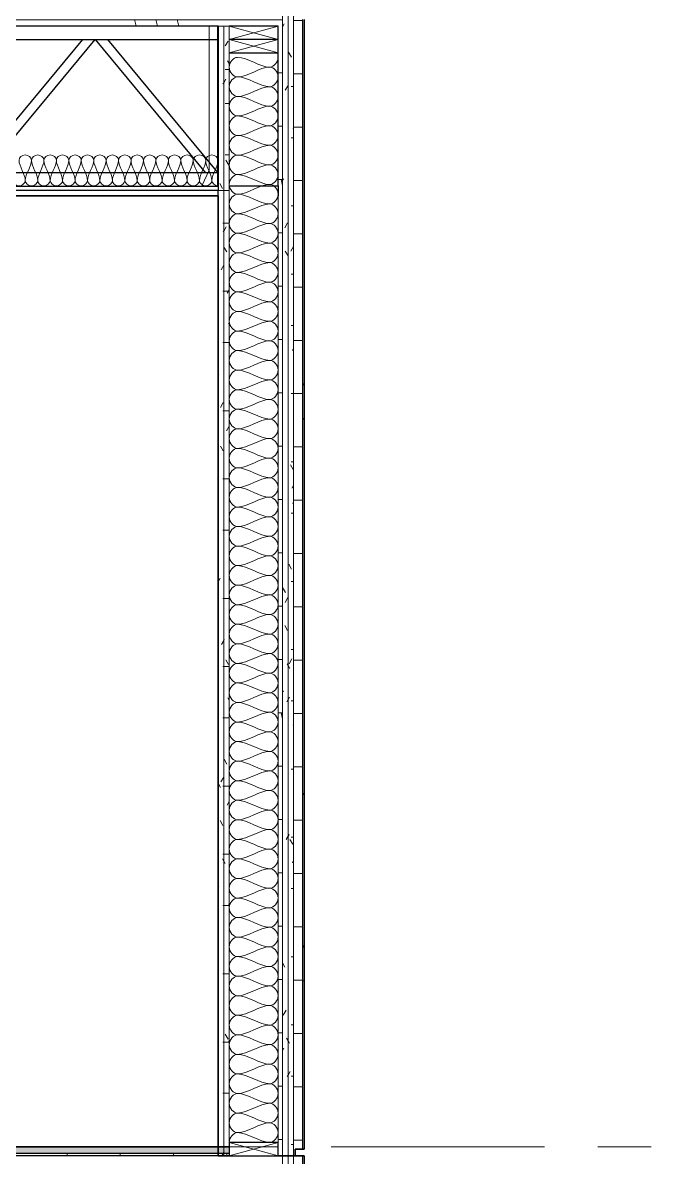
# Model space of a CAD drawing. Header units: inches. Extents: x 6 to 8416, y -388 to 6104.
# Drawn here: x 2359.9 to 2432.8, y 5603.6 to 5731.2 of the extents above; entities that cross this region are included whole.
import ezdxf

# ---------------------------------------------------------------- set-up
doc = ezdxf.new("R2010")
doc.units = ezdxf.units.IN
doc.header["$MEASUREMENT"] = 0
doc.linetypes.add('Center 1_2_', pattern=[42, 24, -6, 6, -6])
for name, color, linetype, lineweight in [('A-DETL', 90, 'Continuous', 13), ('A-DETL-GENF', 92, 'Continuous', 13), ('A-FLOR', 192, 'Continuous', 18), ('A-FLOR-LEVL', 51, 'Continuous', 13), ('A-FLOR-MCUT', 51, 'Continuous', 25), ('A-FLOR-PATT', 8, 'Continuous', 35), ('A-ROOM', 32, 'Continuous', 13), ('A-WALL', 113, 'Continuous', 25), ('A-WALL-PATT', 111, 'Continuous', 35)]:
    doc.layers.add(name, color=color, linetype=linetype, lineweight=lineweight)
pattern_1 = [(0, (2370.8895, 5497.5), (0, 6), []), (90, (2370.8895, 5497.5), (-6, 4e-16), [])]
pattern_2 = [(0, (2370.89, 5497.5), (0, 60), [60, 0, 0, 0]), (284.036, (2411.69, 5509.5), (59.99915, -180.0005), [12.369, -235.017]), (284.036, (2409.29, 5509.5), (59.99915, -180.0005), [12.369, -235.017]), (284.036, (2406.89, 5509.5), (59.99915, -180.0005), [12.369, -235.017]), (284.036, (2375.69, 5521.5), (59.99915, -180.0005), [12.369, -235.017]), (284.036, (2373.29, 5521.5), (59.99915, -180.0005), [12.369, -235.017]), (284.036, (2370.89, 5521.5), (59.99915, -180.0005), [12.369, -235.017]), (284.036, (2393.69, 5533.5), (59.99915, -180.0005), [12.369, -235.017]), (284.036, (2391.29, 5533.5), (59.99915, -180.0005), [12.369, -235.017]), (284.036, (2388.89, 5533.5), (59.99915, -180.0005), [12.369, -235.017]), (284.036, (2411.69, 5545.5), (59.99915, -180.0005), [12.369, -235.017]), (284.036, (2409.29, 5545.5), (59.99915, -180.0005), [12.369, -235.017]), (284.036, (2406.89, 5545.5), (59.99915, -180.0005), [12.369, -235.017]), (284.036, (2375.69, 5557.5), (59.99915, -180.0005), [12.369, -235.017]), (284.036, (2373.29, 5557.5), (59.99915, -180.0005), [12.369, -235.017]), (284.036, (2370.89, 5557.5), (59.99915, -180.0005), [12.369, -235.017]), (0, (2370.89, 5503.5), (0, 60), [60, 0, 0, 0]), (0, (2370.89, 5509.5), (0, 60), [60, 0, 0, 0]), (0, (2370.89, 5515.5), (0, 60), [60, 0, 0, 0]), (0, (2370.89, 5521.5), (0, 60), [60, 0, 0, 0]), (0, (2370.89, 5527.5), (0, 60), [60, 0, 0, 0]), (0, (2370.89, 5533.5), (0, 60), [60, 0, 0, 0]), (0, (2370.89, 5539.5), (0, 60), [60, 0, 0, 0]), (0, (2370.89, 5545.5), (0, 60), [60, 0, 0, 0]), (0, (2370.89, 5551.5), (0, 60), [60, 0, 0, 0])]
pattern_3 = [(0, (2370.8895, 5497.5), (7.68, 1.92), [0.6336, -5.126, 0.6336, -5.126, -30.72]), (0, (2370.8895, 5497.5), (7.68, 1.92), [-11.52, 0.6336, -10.886, 0.6336, -5.126, -13.44]), (0, (2370.8895, 5497.5), (7.68, 1.92), [-28.8, 0.6336, -3.206, 0.6336, -8.966]), (120, (2373.7695, 5498.46), (-5.502769, 5.691075), [0.6336, -5.126, 0.6336, -5.126, -30.72]), (120, (2373.7695, 5498.46), (-5.502769, 5.691075), [-11.52, 0.6336, -10.886, 0.6336, -5.126, -13.44]), (120, (2373.7695, 5498.46), (-5.502769, 5.691075), [-28.8, 0.6336, -3.206, 0.6336, -8.966]), (240, (2374.7295, 5502.3), (-2.177231, -7.611075), [0.6336, -5.126, 0.6336, -5.126, -30.72]), (240, (2374.7295, 5502.3), (-2.177231, -7.611075), [-11.52, 0.6336, -10.886, 0.6336, -5.126, -13.44]), (240, (2374.7295, 5502.3), (-2.177231, -7.611075), [-28.8, 0.6336, -3.206, 0.6336, -8.966])]
pattern_4 = [(0, (42.242, 5497.5), (7.68, 1.92), [0.6336, -5.126, 0.6336, -5.126, -30.72]), (0, (42.242, 5497.5), (7.68, 1.92), [-11.52, 0.6336, -10.886, 0.6336, -5.126, -13.44]), (0, (42.242, 5497.5), (7.68, 1.92), [-28.8, 0.6336, -3.206, 0.6336, -8.966]), (120, (45.122, 5498.46), (-5.502769, 5.691075), [0.6336, -5.126, 0.6336, -5.126, -30.72]), (120, (45.122, 5498.46), (-5.502769, 5.691075), [-11.52, 0.6336, -10.886, 0.6336, -5.126, -13.44]), (120, (45.122, 5498.46), (-5.502769, 5.691075), [-28.8, 0.6336, -3.206, 0.6336, -8.966]), (240, (46.082, 5502.3), (-2.177231, -7.611075), [0.6336, -5.126, 0.6336, -5.126, -30.72]), (240, (46.082, 5502.3), (-2.177231, -7.611075), [-11.52, 0.6336, -10.886, 0.6336, -5.126, -13.44]), (240, (46.082, 5502.3), (-2.177231, -7.611075), [-28.8, 0.6336, -3.206, 0.6336, -8.966])]

# ---------------------------------------------------------------- blocks, each defined once
blk = doc.blocks.new('06 Nominal Cut Lumber-Section-AM1 - 2x6 Section-V51-WALL SECTION - BACK OF HOUSE')
at = {"layer": 'A-DETL-GENF', "lineweight": 25}
for p, q in [((54.5, 5477.375), (54.5, 5475.875)), ((60, 5477.375), (54.5, 5477.375)), ((60, 5475.875), (60, 5477.375)), ((54.5, 5475.875), (60, 5475.875))]:
    blk.add_line(p, q, dxfattribs=at)
at = {"layer": 'A-DETL-GENF'}
for p, q in [((54.5, 5477.375), (60, 5475.875)), ((54.5, 5475.875), (60, 5477.375))]:
    blk.add_line(p, q, dxfattribs=at)
blk = doc.blocks.new('06 Medium Load Wood Joist-Side-AM - 18_-20155754-WALL SECTION - BACK OF HOUSE')
at = {"layer": 'A-DETL-GENF', "lineweight": 25}
for p, q in [((53.25, 5475.12), (12.79, 5475.12)), ((11.72, 5473.62), (24.14, 5458.62)), ((12.79, 5473.62), (53.25, 5473.62)), ((25.56, 5458.62), (13.14, 5473.62)), ((37.98, 5473.62), (25.56, 5458.62)), ((26.98, 5458.62), (39.41, 5473.62)), ((39.41, 5473.62), (51.83, 5458.62)), ((53.25, 5458.62), (40.83, 5473.62)), ((53.25, 5458.62), (12.76, 5458.62)), ((12.76, 5457.12), (53.25, 5457.12))]:
    blk.add_line(p, q, dxfattribs=at)
blk = doc.blocks.new('06 Nominal Cut Lumber-Section-AM1 - 2x6 Section-9014713-WALL SECTION - BACK OF HOUSE')
at = {"layer": 'A-DETL-GENF', "lineweight": 25}
for p, q in [((60, 5475.125), (54.5, 5475.125)), ((60, 5473.625), (60, 5475.125))]:
    blk.add_line(p, q, dxfattribs=at)
at = {"layer": 'A-DETL-GENF'}
for p, q in [((54.5, 5475.125), (60, 5473.625)), ((54.5, 5473.625), (60, 5475.125))]:
    blk.add_line(p, q, dxfattribs=at)
blk = doc.blocks.new('06 Nominal Cut Lumber-Section-AM1 - 2x6 Section-16986702-WALL SECTION - BACK OF HOUSE')
at = {"layer": 'A-DETL-GENF', "lineweight": 25}
for p, q in [((60, 5473.625), (54.5, 5473.625)), ((60, 5472.125), (60, 5473.625)), ((54.5, 5472.125), (60, 5472.125))]:
    blk.add_line(p, q, dxfattribs=at)
at = {"layer": 'A-DETL-GENF'}
for p, q in [((54.5, 5472.125), (60, 5473.625)), ((54.5, 5473.625), (60, 5472.125))]:
    blk.add_line(p, q, dxfattribs=at)
blk = doc.blocks.new('09 GypsumWallboardTypeX-Section-AM - 5_8_-V78-WALL SECTION - BACK OF HOUSE')
at = {"layer": 'A-DETL-GENF'}
h = blk.add_hatch(dxfattribs=at)
h.set_pattern_fill('FP_25', color=256, style=0, pattern_type=2)
h.set_pattern_definition(pattern_4)
h.paths.add_polyline_path([(54.5, 5712.375), (54.5, 5730.875), (53.875, 5730.875), (53.875, 5712.375)])
for p, q in [((54.5, 5730.875), (53.875, 5730.875)), ((54.5, 5712.375), (54.5, 5730.875)), ((53.875, 5712.375), (54.5, 5712.375))]:
    blk.add_line(p, q, dxfattribs=at)
blk = doc.blocks.new('09 GypsumWallboardTypeX-Section-AM - 5_8_-V79-WALL SECTION - BACK OF HOUSE')
at = {"layer": 'A-DETL-GENF'}
h = blk.add_hatch(dxfattribs=at)
h.set_pattern_fill('FP_25', color=256, style=0, pattern_type=2)
h.set_pattern_definition(pattern_4)
h.paths.add_polyline_path([(53.875, 5712.375), (53.875, 5730.875), (53.25, 5730.875), (53.25, 5712.375)])
at = {"layer": 'A-DETL-GENF', "lineweight": 25}
blk.add_line((53.25, 5730.875), (53.25, 5712.375), dxfattribs=at)
at = {"layer": 'A-DETL-GENF'}
for p, q in [((53.875, 5730.875), (53.25, 5730.875)), ((53.875, 5712.375), (53.875, 5730.875)), ((53.25, 5712.375), (53.875, 5712.375))]:
    blk.add_line(p, q, dxfattribs=at)
blk = doc.blocks.new('06-Framing-Joist Hanger-Top Hung-AM - 18_ Nominal-20148674-WALL SECTION - BACK OF HOUSE')
at = {"layer": 'A-DETL-GENF'}
for p, q in [((53.25, 5475.12), (52.25, 5475.12)), ((52.25, 5475.12), (52.25, 5458.89)), ((53.19, 5475.12), (53.19, 5457.12)), ((53.25, 5457.12), (53.25, 5475.12)), ((52.25, 5458.89), (51.47, 5457.21)), ((51.47, 5457.21), (51.47, 5457.12)), ((53.19, 5457.12), (51.47, 5457.12)), ((53.19, 5457.12), (53.25, 5457.12))]:
    blk.add_line(p, q, dxfattribs=at)

msp = doc.modelspace()

# ---------------------------------------------------------------- hatches: boundary and pattern name
at = {"layer": 'A-FLOR-PATT', "lineweight": 13}
h = msp.add_hatch(dxfattribs=at)
h.set_pattern_fill('FP_23', color=256, style=0, pattern_type=2)
h.set_pattern_definition(pattern_2)
h.paths.add_polyline_path([(2381.89750214, 5730.875), (2388.64750214, 5730.875), (2388.64750214, 5731.625), (2196.64750214, 5731.625), (2196.64750214, 5730.875), (2360.12950214, 5730.875)])
h = msp.add_hatch(dxfattribs=at)
h.set_pattern_fill('FP_21', color=256, style=0, pattern_type=2)
h.set_pattern_definition([(50, (2370.8895, 5497.5), (6.886, -0.6021), [0.72, -7.92]), (355, (2370.8895, 5497.5), (-1.33176, 7.22055), [0.576, -6.336]), (100.451, (2371.4635, 5497.45), (5.55363, 6.6182), [0.6119, -6.731]), (46.184, (2370.8895, 5499.42), (10.24564, -1.58893), [1.08, -11.88]), (96.636, (2371.744, 5499.288), (8.97244, 9.3515), [0.91786, -10.096]), (351.184, (2370.89, 5499.42), (8.9732, 9.35123), [0.864, -9.504]), (21, (2371.8495, 5498.94), (5.73073, -3.865), [0.72, -7.92]), (326, (2371.8495, 5498.94), (2.3358, 6.96088), [0.576, -6.336]), (71.451, (2372.3275, 5498.618), (8.06588, 3.09595), [0.6119, -6.731]), (37.5, (2370.8895, 5497.5), (0.116866, 3.195478), [0.06336, -6.196, 0.06336, -6.369, -6.36]), (37.5, (2370.8895, 5497.5), (0.116866, 3.195478), [-12.691, 0.06336, -6.297]), (7.5, (2370.8895, 5497.5), (2.52543, 3.786025), [0.06336, -3.604, 0.06336, -6.052, -2.424]), (7.5, (2370.8895, 5497.5), (2.52543, 3.786025), [-9.782, 0.06336, -2.361]), (327.5, (2368.7485, 5497.5), (5.12437, -0.216176), [0.06336, -2.337, 0.06336, -7.425, -9.936]), (327.5, (2368.7485, 5497.5), (5.12437, -0.216176), [-9.888, 0.06336, -9.873]), (317.5, (2367.7885, 5497.5), (5.59833, 0.96141), [0.06336, -3.057, 0.06336, -4.909, -7.056]), (317.5, (2367.7885, 5497.5), (5.59833, 0.96141), [-8.093, 0.06336, -6.993])])
h.paths.add_polyline_path([(2383.14750214, 5604), (2383.14750214, 5604.75), (2266.77250214, 5604.75), (2266.77250214, 5604), (2360.12950214, 5604)])
h.paths.add_polyline_path([(2261.52250214, 5604), (2261.52250214, 5604.75), (2196.64750214, 5604.75), (2196.64750214, 5604)])
h = msp.add_hatch(dxfattribs=at)
h.set_pattern_fill('FP_22', color=256, style=0, pattern_type=2)
h.set_pattern_definition(pattern_1)
h.paths.add_polyline_path([(2383.14750214, 5603.75), (2383.14750214, 5604), (2266.77250214, 5604), (2266.77250214, 5603.75), (2360.12950214, 5603.75)])
h.paths.add_polyline_path([(2261.52250214, 5603.75), (2261.52250214, 5604), (2196.64750214, 5604), (2196.64750214, 5603.75)])
h = msp.add_hatch(dxfattribs=at)
h.set_pattern_fill('FP_23', color=256, style=0, pattern_type=2)
h.set_pattern_definition(pattern_2)
h.paths.add_polyline_path([(2381.89750214, 5603), (2388.64750214, 5603), (2388.64750214, 5603.75), (2196.64750214, 5603.75), (2196.64750214, 5603), (2360.12950214, 5603)])
at = {"layer": 'A-WALL-PATT', "lineweight": 13}
h = msp.add_hatch(dxfattribs=at)
h.set_pattern_fill('FP_23', color=256, style=0, pattern_type=2)
h.set_pattern_definition(pattern_2)
h.paths.add_polyline_path([(2389.14750214, 5603.75), (2389.14750214, 5731.625), (2388.64750214, 5731.625), (2388.64750214, 5603.75)])
h = msp.add_hatch(dxfattribs=at)
h.set_pattern_fill('FP_25', color=256, style=0, pattern_type=2)
h.set_pattern_definition(pattern_3)
h.paths.add_polyline_path([(2389.77250214, 5603.75), (2389.77250214, 5731.625), (2389.14750214, 5731.625), (2389.14750214, 5603.75)])
h = msp.add_hatch(dxfattribs=at)
h.set_pattern_fill('FP_25', color=256, style=0, pattern_type=2)
h.set_pattern_definition(pattern_3)
h.paths.add_polyline_path([(2389.77250214, 5603.75), (2390.39750214, 5603.75), (2390.39750214, 5731.625), (2389.77250214, 5731.625), (2389.77250214, 5657.447)])
h = msp.add_hatch(dxfattribs=at)
h.set_pattern_fill('FP_22', color=256, style=0, pattern_type=2)
h.set_pattern_definition(pattern_1)
h.paths.add_polyline_path([(2390.39750214, 5603.75), (2390.58500214, 5603.75), (2390.58500214, 5604.5), (2391.39750214, 5604.5), (2391.39750214, 5731.625), (2390.39750214, 5731.625), (2390.39750214, 5657.447)])
h = msp.add_hatch(dxfattribs=at)
h.set_pattern_fill('FP_25', color=256, style=0, pattern_type=2)
h.set_pattern_definition(pattern_3)
h.paths.add_polyline_path([(2391.39750214, 5604.5), (2391.58500214, 5604.5), (2391.58500214, 5731.625), (2391.39750214, 5731.625), (2391.39750214, 5657.447)])
h = msp.add_hatch(dxfattribs=at)
h.set_pattern_fill('FP_25', color=256, style=0, pattern_type=2)
h.set_pattern_definition(pattern_3)
h.paths.add_polyline_path([(2382.52250214, 5603.75), (2382.52250214, 5712.375), (2381.89750214, 5712.375), (2381.89750214, 5603.75)])
h = msp.add_hatch(dxfattribs=at)
h.set_pattern_fill('FP_25', color=256, style=0, pattern_type=2)
h.set_pattern_definition(pattern_3)
h.paths.add_polyline_path([(2382.52250214, 5603.75), (2383.14750214, 5603.75), (2383.14750214, 5712.375), (2382.52250214, 5712.375), (2382.52250214, 5657.447)])
h = msp.add_hatch(dxfattribs=at)
h.set_pattern_fill('FP_23', color=256, style=0, pattern_type=2)
h.set_pattern_definition(pattern_2)
h.paths.add_polyline_path([(2389.14750214, 5475.875), (2389.14750214, 5603.75), (2388.64750214, 5603.75), (2388.64750214, 5475.875)])
h = msp.add_hatch(dxfattribs=at)
h.set_pattern_fill('FP_25', color=256, style=0, pattern_type=2)
h.set_pattern_definition(pattern_3)
h.paths.add_polyline_path([(2389.77250214, 5475.875), (2389.77250214, 5603.75), (2389.14750214, 5603.75), (2389.14750214, 5475.875)])
h = msp.add_hatch(dxfattribs=at)
h.set_pattern_fill('FP_25', color=256, style=0, pattern_type=2)
h.set_pattern_definition(pattern_3)
h.paths.add_polyline_path([(2390.39750214, 5475.875), (2390.39750214, 5603.75), (2389.77250214, 5603.75), (2389.77250214, 5475.875)])
h = msp.add_hatch(dxfattribs=at)
h.set_pattern_fill('FP_22', color=256, style=0, pattern_type=2)
h.set_pattern_definition(pattern_1)
h.paths.add_polyline_path([(2390.39750214, 5475.875), (2390.58500214, 5475.875), (2390.58500214, 5476.625), (2391.39750214, 5476.625), (2391.39750214, 5603.75), (2390.39750214, 5603.75), (2390.39750214, 5484.29325)])
h = msp.add_hatch(dxfattribs=at)
h.set_pattern_fill('FP_25', color=256, style=0, pattern_type=2)
h.set_pattern_definition(pattern_3)
h.paths.add_polyline_path([(2391.58500214, 5476.625), (2391.58500214, 5603.75), (2391.39750214, 5603.75), (2391.39750214, 5476.625)])

# ---------------------------------------------------------------- linework, layer by layer
at = {"layer": 'A-DETL'}
for points in [[(2384.06416881, 5725.15), (2383.632048, 5725.15), (2382.66295629, 5726.25), (2383.632048, 5727.35), (2384.06416881, 5727.35)], [(2384.06416881, 5727.35), (2385.32400664, 5727.35), (2386.47099765, 5726.25), (2387.73083548, 5726.25)], [(2387.73083548, 5726.25), (2388.16295629, 5726.25), (2388.64750214, 5726.83145503), (2388.64750214, 5727.35)], [(2387.73083548, 5726.25), (2386.47099765, 5726.25), (2385.32400664, 5725.15), (2384.06416881, 5725.15)], [(2387.73083548, 5724.05), (2388.16295629, 5724.05), (2389.132048, 5725.15), (2388.16295629, 5726.25), (2387.73083548, 5726.25)], [(2384.06416881, 5722.95), (2383.632048, 5722.95), (2382.66295629, 5724.05), (2383.632048, 5725.15), (2384.06416881, 5725.15)], [(2384.06416881, 5725.15), (2385.32400664, 5725.15), (2386.47099765, 5724.05), (2387.73083548, 5724.05)], [(2387.73083548, 5724.05), (2386.47099765, 5724.05), (2385.32400664, 5722.95), (2384.06416881, 5722.95)], [(2387.73083548, 5721.85), (2388.16295629, 5721.85), (2389.132048, 5722.95), (2388.16295629, 5724.05), (2387.73083548, 5724.05)], [(2384.06416881, 5720.75), (2383.632048, 5720.75), (2382.66295629, 5721.85), (2383.632048, 5722.95), (2384.06416881, 5722.95)], [(2384.06416881, 5722.95), (2385.32400664, 5722.95), (2386.47099765, 5721.85), (2387.73083548, 5721.85)], [(2387.73083548, 5721.85), (2386.47099765, 5721.85), (2385.32400664, 5720.75), (2384.06416881, 5720.75)], [(2387.73083548, 5719.65), (2388.16295629, 5719.65), (2389.132048, 5720.75), (2388.16295629, 5721.85), (2387.73083548, 5721.85)], [(2384.06416881, 5718.55), (2383.632048, 5718.55), (2382.66295629, 5719.65), (2383.632048, 5720.75), (2384.06416881, 5720.75)], [(2384.06416881, 5720.75), (2385.32400664, 5720.75), (2386.47099765, 5719.65), (2387.73083548, 5719.65)], [(2387.73083548, 5719.65), (2386.47099765, 5719.65), (2385.32400664, 5718.55), (2384.06416881, 5718.55)], [(2387.73083548, 5717.45), (2388.16295629, 5717.45), (2389.132048, 5718.55), (2388.16295629, 5719.65), (2387.73083548, 5719.65)], [(2384.06416881, 5716.35), (2383.632048, 5716.35), (2382.66295629, 5717.45), (2383.632048, 5718.55), (2384.06416881, 5718.55)], [(2384.06416881, 5718.55), (2385.32400664, 5718.55), (2386.47099765, 5717.45), (2387.73083548, 5717.45)], [(2360.89750214, 5715.79166667), (2360.89750214, 5716.06665264), (2360.19750214, 5716.68334736), (2359.49750214, 5716.06665264), (2359.49750214, 5715.79166667)], [(2362.29750214, 5715.79166667), (2362.29750214, 5716.06665264), (2361.59750214, 5716.68334736), (2360.89750214, 5716.06665264), (2360.89750214, 5715.79166667)], [(2363.69750214, 5715.79166667), (2363.69750214, 5716.06665264), (2362.99750214, 5716.68334736), (2362.29750214, 5716.06665264), (2362.29750214, 5715.79166667)], [(2365.09750214, 5715.79166667), (2365.09750214, 5716.06665264), (2364.39750214, 5716.68334736), (2363.69750214, 5716.06665264), (2363.69750214, 5715.79166667)], [(2366.49750214, 5715.79166667), (2366.49750214, 5716.06665264), (2365.79750214, 5716.68334736), (2365.09750214, 5716.06665264), (2365.09750214, 5715.79166667)], [(2367.89750214, 5715.79166667), (2367.89750214, 5716.06665264), (2367.19750214, 5716.68334736), (2366.49750214, 5716.06665264), (2366.49750214, 5715.79166667)], [(2369.29750214, 5715.79166667), (2369.29750214, 5716.06665264), (2368.59750214, 5716.68334736), (2367.89750214, 5716.06665264), (2367.89750214, 5715.79166667)], [(2370.69750214, 5715.79166667), (2370.69750214, 5716.06665264), (2369.99750214, 5716.68334736), (2369.29750214, 5716.06665264), (2369.29750214, 5715.79166667)], [(2372.09750214, 5715.79166667), (2372.09750214, 5716.06665264), (2371.39750214, 5716.68334736), (2370.69750214, 5716.06665264), (2370.69750214, 5715.79166667)], [(2373.49750214, 5715.79166667), (2373.49750214, 5716.06665264), (2372.79750214, 5716.68334736), (2372.09750214, 5716.06665264), (2372.09750214, 5715.79166667)], [(2374.89750214, 5715.79166667), (2374.89750214, 5716.06665264), (2374.19750214, 5716.68334736), (2373.49750214, 5716.06665264), (2373.49750214, 5715.79166667)], [(2376.29750214, 5715.79166667), (2376.29750214, 5716.06665264), (2375.59750214, 5716.68334736), (2374.89750214, 5716.06665264), (2374.89750214, 5715.79166667)], [(2377.69750214, 5715.79166667), (2377.69750214, 5716.06665264), (2376.99750214, 5716.68334736), (2376.29750214, 5716.06665264), (2376.29750214, 5715.79166667)], [(2379.09750214, 5715.79166667), (2379.09750214, 5716.06665264), (2378.39750214, 5716.68334736), (2377.69750214, 5716.06665264), (2377.69750214, 5715.79166667)], [(2380.49750214, 5715.79166667), (2380.49750214, 5716.06665264), (2379.79750214, 5716.68334736), (2379.09750214, 5716.06665264), (2379.09750214, 5715.79166667)], [(2381.89750214, 5715.79166667), (2381.89750214, 5716.06665264), (2381.19750214, 5716.68334736), (2380.49750214, 5716.06665264), (2380.49750214, 5715.79166667)], [(2384.06416881, 5714.15), (2383.632048, 5714.15), (2382.66295629, 5715.25), (2383.632048, 5716.35), (2384.06416881, 5716.35)], [(2387.73083548, 5717.45), (2386.47099765, 5717.45), (2385.32400664, 5716.35), (2384.06416881, 5716.35)], [(2384.06416881, 5716.35), (2385.32400664, 5716.35), (2386.47099765, 5715.25), (2387.73083548, 5715.25)], [(2387.73083548, 5715.25), (2388.16295629, 5715.25), (2389.132048, 5716.35), (2388.16295629, 5717.45), (2387.73083548, 5717.45)], [(2359.49750214, 5715.79166667), (2359.49750214, 5714.98995168), (2360.19750214, 5714.26004832), (2360.19750214, 5713.45833333)], [(2360.19750214, 5713.45833333), (2360.19750214, 5714.26004832), (2360.89750214, 5714.98995168), (2360.89750214, 5715.79166667)], [(2360.89750214, 5715.79166667), (2360.89750214, 5714.98995168), (2361.59750214, 5714.26004832), (2361.59750214, 5713.45833333)], [(2361.59750214, 5713.45833333), (2361.59750214, 5714.26004832), (2362.29750214, 5714.98995168), (2362.29750214, 5715.79166667)], [(2362.29750214, 5715.79166667), (2362.29750214, 5714.98995168), (2362.99750214, 5714.26004832), (2362.99750214, 5713.45833333)], [(2362.99750214, 5713.45833333), (2362.99750214, 5714.26004832), (2363.69750214, 5714.98995168), (2363.69750214, 5715.79166667)], [(2363.69750214, 5715.79166667), (2363.69750214, 5714.98995168), (2364.39750214, 5714.26004832), (2364.39750214, 5713.45833333)], [(2364.39750214, 5713.45833333), (2364.39750214, 5714.26004832), (2365.09750214, 5714.98995168), (2365.09750214, 5715.79166667)], [(2365.09750214, 5715.79166667), (2365.09750214, 5714.98995168), (2365.79750214, 5714.26004832), (2365.79750214, 5713.45833333)], [(2365.79750214, 5713.45833333), (2365.79750214, 5714.26004832), (2366.49750214, 5714.98995168), (2366.49750214, 5715.79166667)], [(2366.49750214, 5715.79166667), (2366.49750214, 5714.98995168), (2367.19750214, 5714.26004832), (2367.19750214, 5713.45833333)], [(2367.19750214, 5713.45833333), (2367.19750214, 5714.26004832), (2367.89750214, 5714.98995168), (2367.89750214, 5715.79166667)], [(2367.89750214, 5715.79166667), (2367.89750214, 5714.98995168), (2368.59750214, 5714.26004832), (2368.59750214, 5713.45833333)], [(2368.59750214, 5713.45833333), (2368.59750214, 5714.26004832), (2369.29750214, 5714.98995168), (2369.29750214, 5715.79166667)], [(2369.29750214, 5715.79166667), (2369.29750214, 5714.98995168), (2369.99750214, 5714.26004832), (2369.99750214, 5713.45833333)], [(2369.99750214, 5713.45833333), (2369.99750214, 5714.26004832), (2370.69750214, 5714.98995168), (2370.69750214, 5715.79166667)], [(2370.69750214, 5715.79166667), (2370.69750214, 5714.98995168), (2371.39750214, 5714.26004832), (2371.39750214, 5713.45833333)], [(2371.39750214, 5713.45833333), (2371.39750214, 5714.26004832), (2372.09750214, 5714.98995168), (2372.09750214, 5715.79166667)], [(2372.09750214, 5715.79166667), (2372.09750214, 5714.98995168), (2372.79750214, 5714.26004832), (2372.79750214, 5713.45833333)], [(2372.79750214, 5713.45833333), (2372.79750214, 5714.26004832), (2373.49750214, 5714.98995168), (2373.49750214, 5715.79166667)], [(2373.49750214, 5715.79166667), (2373.49750214, 5714.98995168), (2374.19750214, 5714.26004832), (2374.19750214, 5713.45833333)], [(2374.19750214, 5713.45833333), (2374.19750214, 5714.26004832), (2374.89750214, 5714.98995168), (2374.89750214, 5715.79166667)], [(2374.89750214, 5715.79166667), (2374.89750214, 5714.98995168), (2375.59750214, 5714.26004832), (2375.59750214, 5713.45833333)], [(2375.59750214, 5713.45833333), (2375.59750214, 5714.26004832), (2376.29750214, 5714.98995168), (2376.29750214, 5715.79166667)], [(2376.29750214, 5715.79166667), (2376.29750214, 5714.98995168), (2376.99750214, 5714.26004832), (2376.99750214, 5713.45833333)], [(2376.99750214, 5713.45833333), (2376.99750214, 5714.26004832), (2377.69750214, 5714.98995168), (2377.69750214, 5715.79166667)], [(2377.69750214, 5715.79166667), (2377.69750214, 5714.98995168), (2378.39750214, 5714.26004832), (2378.39750214, 5713.45833333)], [(2378.39750214, 5713.45833333), (2378.39750214, 5714.26004832), (2379.09750214, 5714.98995168), (2379.09750214, 5715.79166667)], [(2379.09750214, 5715.79166667), (2379.09750214, 5714.98995168), (2379.79750214, 5714.26004832), (2379.79750214, 5713.45833333)], [(2379.79750214, 5713.45833333), (2379.79750214, 5714.26004832), (2380.49750214, 5714.98995168), (2380.49750214, 5715.79166667)], [(2380.49750214, 5715.79166667), (2380.49750214, 5714.98995168), (2381.19750214, 5714.26004832), (2381.19750214, 5713.45833333)], [(2381.19750214, 5713.45833333), (2381.19750214, 5714.26004832), (2381.89750214, 5714.98995168), (2381.89750214, 5715.79166667)], [(2387.73083548, 5715.25), (2386.47099765, 5715.25), (2385.32400664, 5714.15), (2384.06416881, 5714.15)], [(2387.73083548, 5713.05), (2388.16295629, 5713.05), (2389.132048, 5714.15), (2388.16295629, 5715.25), (2387.73083548, 5715.25)], [(2384.06416881, 5711.95), (2383.632048, 5711.95), (2382.66295629, 5713.05), (2383.632048, 5714.15), (2384.06416881, 5714.15)], [(2384.06416881, 5714.15), (2385.32400664, 5714.15), (2386.47099765, 5713.05), (2387.73083548, 5713.05)], [(2360.19750214, 5713.45833333), (2360.19750214, 5713.18334736), (2359.49750214, 5712.56665264), (2358.79750214, 5713.18334736), (2358.79750214, 5713.45833333)], [(2361.59750214, 5713.45833333), (2361.59750214, 5713.18334736), (2360.89750214, 5712.56665264), (2360.19750214, 5713.18334736), (2360.19750214, 5713.45833333)], [(2362.99750214, 5713.45833333), (2362.99750214, 5713.18334736), (2362.29750214, 5712.56665264), (2361.59750214, 5713.18334736), (2361.59750214, 5713.45833333)], [(2364.39750214, 5713.45833333), (2364.39750214, 5713.18334736), (2363.69750214, 5712.56665264), (2362.99750214, 5713.18334736), (2362.99750214, 5713.45833333)], [(2365.79750214, 5713.45833333), (2365.79750214, 5713.18334736), (2365.09750214, 5712.56665264), (2364.39750214, 5713.18334736), (2364.39750214, 5713.45833333)], [(2367.19750214, 5713.45833333), (2367.19750214, 5713.18334736), (2366.49750214, 5712.56665264), (2365.79750214, 5713.18334736), (2365.79750214, 5713.45833333)], [(2368.59750214, 5713.45833333), (2368.59750214, 5713.18334736), (2367.89750214, 5712.56665264), (2367.19750214, 5713.18334736), (2367.19750214, 5713.45833333)], [(2369.99750214, 5713.45833333), (2369.99750214, 5713.18334736), (2369.29750214, 5712.56665264), (2368.59750214, 5713.18334736), (2368.59750214, 5713.45833333)], [(2371.39750214, 5713.45833333), (2371.39750214, 5713.18334736), (2370.69750214, 5712.56665264), (2369.99750214, 5713.18334736), (2369.99750214, 5713.45833333)], [(2372.79750214, 5713.45833333), (2372.79750214, 5713.18334736), (2372.09750214, 5712.56665264), (2371.39750214, 5713.18334736), (2371.39750214, 5713.45833333)], [(2374.19750214, 5713.45833333), (2374.19750214, 5713.18334736), (2373.49750214, 5712.56665264), (2372.79750214, 5713.18334736), (2372.79750214, 5713.45833333)], [(2375.59750214, 5713.45833333), (2375.59750214, 5713.18334736), (2374.89750214, 5712.56665264), (2374.19750214, 5713.18334736), (2374.19750214, 5713.45833333)], [(2376.99750214, 5713.45833333), (2376.99750214, 5713.18334736), (2376.29750214, 5712.56665264), (2375.59750214, 5713.18334736), (2375.59750214, 5713.45833333)], [(2378.39750214, 5713.45833333), (2378.39750214, 5713.18334736), (2377.69750214, 5712.56665264), (2376.99750214, 5713.18334736), (2376.99750214, 5713.45833333)], [(2379.79750214, 5713.45833333), (2379.79750214, 5713.18334736), (2379.09750214, 5712.56665264), (2378.39750214, 5713.18334736), (2378.39750214, 5713.45833333)], [(2381.19750214, 5713.45833333), (2381.19750214, 5713.18334736), (2380.49750214, 5712.56665264), (2379.79750214, 5713.18334736), (2379.79750214, 5713.45833333)], [(2381.89750214, 5712.875), (2381.56751898, 5712.875), (2381.19750214, 5713.18334736), (2381.19750214, 5713.45833333)], [(2387.73083548, 5713.05), (2386.47099765, 5713.05), (2385.32400664, 5711.95), (2384.06416881, 5711.95)], [(2387.73083548, 5710.85), (2388.16295629, 5710.85), (2389.132048, 5711.95), (2388.16295629, 5713.05), (2387.73083548, 5713.05)], [(2384.06416881, 5709.75), (2383.632048, 5709.75), (2382.66295629, 5710.85), (2383.632048, 5711.95), (2384.06416881, 5711.95)], [(2384.06416881, 5711.95), (2385.32400664, 5711.95), (2386.47099765, 5710.85), (2387.73083548, 5710.85)], [(2387.73083548, 5710.85), (2386.47099765, 5710.85), (2385.32400664, 5709.75), (2384.06416881, 5709.75)], [(2387.73083548, 5708.65), (2388.16295629, 5708.65), (2389.132048, 5709.75), (2388.16295629, 5710.85), (2387.73083548, 5710.85)], [(2384.06416881, 5707.55), (2383.632048, 5707.55), (2382.66295629, 5708.65), (2383.632048, 5709.75), (2384.06416881, 5709.75)], [(2384.06416881, 5709.75), (2385.32400664, 5709.75), (2386.47099765, 5708.65), (2387.73083548, 5708.65)], [(2387.73083548, 5708.65), (2386.47099765, 5708.65), (2385.32400664, 5707.55), (2384.06416881, 5707.55)], [(2387.73083548, 5706.45), (2388.16295629, 5706.45), (2389.132048, 5707.55), (2388.16295629, 5708.65), (2387.73083548, 5708.65)], [(2384.06416881, 5705.35), (2383.632048, 5705.35), (2382.66295629, 5706.45), (2383.632048, 5707.55), (2384.06416881, 5707.55)], [(2384.06416881, 5707.55), (2385.32400664, 5707.55), (2386.47099765, 5706.45), (2387.73083548, 5706.45)], [(2387.73083548, 5706.45), (2386.47099765, 5706.45), (2385.32400664, 5705.35), (2384.06416881, 5705.35)], [(2387.73083548, 5704.25), (2388.16295629, 5704.25), (2389.132048, 5705.35), (2388.16295629, 5706.45), (2387.73083548, 5706.45)], [(2384.06416881, 5703.15), (2383.632048, 5703.15), (2382.66295629, 5704.25), (2383.632048, 5705.35), (2384.06416881, 5705.35)], [(2384.06416881, 5705.35), (2385.32400664, 5705.35), (2386.47099765, 5704.25), (2387.73083548, 5704.25)], [(2387.73083548, 5704.25), (2386.47099765, 5704.25), (2385.32400664, 5703.15), (2384.06416881, 5703.15)], [(2387.73083548, 5702.05), (2388.16295629, 5702.05), (2389.132048, 5703.15), (2388.16295629, 5704.25), (2387.73083548, 5704.25)], [(2384.06416881, 5700.95), (2383.632048, 5700.95), (2382.66295629, 5702.05), (2383.632048, 5703.15), (2384.06416881, 5703.15)], [(2384.06416881, 5703.15), (2385.32400664, 5703.15), (2386.47099765, 5702.05), (2387.73083548, 5702.05)], [(2384.06416881, 5698.75), (2383.632048, 5698.75), (2382.66295629, 5699.85), (2383.632048, 5700.95), (2384.06416881, 5700.95)], [(2387.73083548, 5702.05), (2386.47099765, 5702.05), (2385.32400664, 5700.95), (2384.06416881, 5700.95)], [(2384.06416881, 5700.95), (2385.32400664, 5700.95), (2386.47099765, 5699.85), (2387.73083548, 5699.85)], [(2387.73083548, 5699.85), (2388.16295629, 5699.85), (2389.132048, 5700.95), (2388.16295629, 5702.05), (2387.73083548, 5702.05)], [(2387.73083548, 5699.85), (2386.47099765, 5699.85), (2385.32400664, 5698.75), (2384.06416881, 5698.75)], [(2387.73083548, 5697.65), (2388.16295629, 5697.65), (2389.132048, 5698.75), (2388.16295629, 5699.85), (2387.73083548, 5699.85)], [(2384.06416881, 5696.55), (2383.632048, 5696.55), (2382.66295629, 5697.65), (2383.632048, 5698.75), (2384.06416881, 5698.75)], [(2384.06416881, 5698.75), (2385.32400664, 5698.75), (2386.47099765, 5697.65), (2387.73083548, 5697.65)], [(2387.73083548, 5697.65), (2386.47099765, 5697.65), (2385.32400664, 5696.55), (2384.06416881, 5696.55)], [(2387.73083548, 5695.45), (2388.16295629, 5695.45), (2389.132048, 5696.55), (2388.16295629, 5697.65), (2387.73083548, 5697.65)], [(2384.06416881, 5694.35), (2383.632048, 5694.35), (2382.66295629, 5695.45), (2383.632048, 5696.55), (2384.06416881, 5696.55)], [(2384.06416881, 5696.55), (2385.32400664, 5696.55), (2386.47099765, 5695.45), (2387.73083548, 5695.45)], [(2387.73083548, 5695.45), (2386.47099765, 5695.45), (2385.32400664, 5694.35), (2384.06416881, 5694.35)], [(2387.73083548, 5693.25), (2388.16295629, 5693.25), (2389.132048, 5694.35), (2388.16295629, 5695.45), (2387.73083548, 5695.45)], [(2384.06416881, 5692.15), (2383.632048, 5692.15), (2382.66295629, 5693.25), (2383.632048, 5694.35), (2384.06416881, 5694.35)], [(2384.06416881, 5694.35), (2385.32400664, 5694.35), (2386.47099765, 5693.25), (2387.73083548, 5693.25)], [(2387.73083548, 5693.25), (2386.47099765, 5693.25), (2385.32400664, 5692.15), (2384.06416881, 5692.15)], [(2387.73083548, 5691.05), (2388.16295629, 5691.05), (2389.132048, 5692.15), (2388.16295629, 5693.25), (2387.73083548, 5693.25)], [(2384.06416881, 5689.95), (2383.632048, 5689.95), (2382.66295629, 5691.05), (2383.632048, 5692.15), (2384.06416881, 5692.15)], [(2384.06416881, 5692.15), (2385.32400664, 5692.15), (2386.47099765, 5691.05), (2387.73083548, 5691.05)], [(2387.73083548, 5691.05), (2386.47099765, 5691.05), (2385.32400664, 5689.95), (2384.06416881, 5689.95)], [(2387.73083548, 5688.85), (2388.16295629, 5688.85), (2389.132048, 5689.95), (2388.16295629, 5691.05), (2387.73083548, 5691.05)], [(2384.06416881, 5687.75), (2383.632048, 5687.75), (2382.66295629, 5688.85), (2383.632048, 5689.95), (2384.06416881, 5689.95)], [(2384.06416881, 5689.95), (2385.32400664, 5689.95), (2386.47099765, 5688.85), (2387.73083548, 5688.85)], [(2387.73083548, 5688.85), (2386.47099765, 5688.85), (2385.32400664, 5687.75), (2384.06416881, 5687.75)], [(2387.73083548, 5686.65), (2388.16295629, 5686.65), (2389.132048, 5687.75), (2388.16295629, 5688.85), (2387.73083548, 5688.85)], [(2384.06416881, 5685.55), (2383.632048, 5685.55), (2382.66295629, 5686.65), (2383.632048, 5687.75), (2384.06416881, 5687.75)], [(2384.06416881, 5687.75), (2385.32400664, 5687.75), (2386.47099765, 5686.65), (2387.73083548, 5686.65)], [(2387.73083548, 5686.65), (2386.47099765, 5686.65), (2385.32400664, 5685.55), (2384.06416881, 5685.55)], [(2387.73083548, 5684.45), (2388.16295629, 5684.45), (2389.132048, 5685.55), (2388.16295629, 5686.65), (2387.73083548, 5686.65)], [(2384.06416881, 5683.35), (2383.632048, 5683.35), (2382.66295629, 5684.45), (2383.632048, 5685.55), (2384.06416881, 5685.55)], [(2384.06416881, 5685.55), (2385.32400664, 5685.55), (2386.47099765, 5684.45), (2387.73083548, 5684.45)], [(2387.73083548, 5684.45), (2386.47099765, 5684.45), (2385.32400664, 5683.35), (2384.06416881, 5683.35)], [(2387.73083548, 5682.25), (2388.16295629, 5682.25), (2389.132048, 5683.35), (2388.16295629, 5684.45), (2387.73083548, 5684.45)], [(2384.06416881, 5681.15), (2383.632048, 5681.15), (2382.66295629, 5682.25), (2383.632048, 5683.35), (2384.06416881, 5683.35)], [(2384.06416881, 5683.35), (2385.32400664, 5683.35), (2386.47099765, 5682.25), (2387.73083548, 5682.25)], [(2387.73083548, 5682.25), (2386.47099765, 5682.25), (2385.32400664, 5681.15), (2384.06416881, 5681.15)], [(2387.73083548, 5680.05), (2388.16295629, 5680.05), (2389.132048, 5681.15), (2388.16295629, 5682.25), (2387.73083548, 5682.25)], [(2384.06416881, 5678.95), (2383.632048, 5678.95), (2382.66295629, 5680.05), (2383.632048, 5681.15), (2384.06416881, 5681.15)], [(2384.06416881, 5681.15), (2385.32400664, 5681.15), (2386.47099765, 5680.05), (2387.73083548, 5680.05)], [(2387.73083548, 5680.05), (2386.47099765, 5680.05), (2385.32400664, 5678.95), (2384.06416881, 5678.95)], [(2387.73083548, 5677.85), (2388.16295629, 5677.85), (2389.132048, 5678.95), (2388.16295629, 5680.05), (2387.73083548, 5680.05)], [(2384.06416881, 5676.75), (2383.632048, 5676.75), (2382.66295629, 5677.85), (2383.632048, 5678.95), (2384.06416881, 5678.95)], [(2384.06416881, 5678.95), (2385.32400664, 5678.95), (2386.47099765, 5677.85), (2387.73083548, 5677.85)], [(2384.06416881, 5674.55), (2383.632048, 5674.55), (2382.66295629, 5675.65), (2383.632048, 5676.75), (2384.06416881, 5676.75)], [(2387.73083548, 5677.85), (2386.47099765, 5677.85), (2385.32400664, 5676.75), (2384.06416881, 5676.75)], [(2384.06416881, 5676.75), (2385.32400664, 5676.75), (2386.47099765, 5675.65), (2387.73083548, 5675.65)], [(2387.73083548, 5675.65), (2388.16295629, 5675.65), (2389.132048, 5676.75), (2388.16295629, 5677.85), (2387.73083548, 5677.85)], [(2387.73083548, 5675.65), (2386.47099765, 5675.65), (2385.32400664, 5674.55), (2384.06416881, 5674.55)], [(2387.73083548, 5673.45), (2388.16295629, 5673.45), (2389.132048, 5674.55), (2388.16295629, 5675.65), (2387.73083548, 5675.65)], [(2384.06416881, 5672.35), (2383.632048, 5672.35), (2382.66295629, 5673.45), (2383.632048, 5674.55), (2384.06416881, 5674.55)], [(2384.06416881, 5674.55), (2385.32400664, 5674.55), (2386.47099765, 5673.45), (2387.73083548, 5673.45)], [(2387.73083548, 5673.45), (2386.47099765, 5673.45), (2385.32400664, 5672.35), (2384.06416881, 5672.35)], [(2387.73083548, 5671.25), (2388.16295629, 5671.25), (2389.132048, 5672.35), (2388.16295629, 5673.45), (2387.73083548, 5673.45)], [(2384.06416881, 5670.15), (2383.632048, 5670.15), (2382.66295629, 5671.25), (2383.632048, 5672.35), (2384.06416881, 5672.35)], [(2384.06416881, 5672.35), (2385.32400664, 5672.35), (2386.47099765, 5671.25), (2387.73083548, 5671.25)], [(2387.73083548, 5671.25), (2386.47099765, 5671.25), (2385.32400664, 5670.15), (2384.06416881, 5670.15)], [(2387.73083548, 5669.05), (2388.16295629, 5669.05), (2389.132048, 5670.15), (2388.16295629, 5671.25), (2387.73083548, 5671.25)], [(2384.06416881, 5667.95), (2383.632048, 5667.95), (2382.66295629, 5669.05), (2383.632048, 5670.15), (2384.06416881, 5670.15)], [(2384.06416881, 5670.15), (2385.32400664, 5670.15), (2386.47099765, 5669.05), (2387.73083548, 5669.05)], [(2387.73083548, 5669.05), (2386.47099765, 5669.05), (2385.32400664, 5667.95), (2384.06416881, 5667.95)], [(2387.73083548, 5666.85), (2388.16295629, 5666.85), (2389.132048, 5667.95), (2388.16295629, 5669.05), (2387.73083548, 5669.05)], [(2384.06416881, 5665.75), (2383.632048, 5665.75), (2382.66295629, 5666.85), (2383.632048, 5667.95), (2384.06416881, 5667.95)], [(2384.06416881, 5667.95), (2385.32400664, 5667.95), (2386.47099765, 5666.85), (2387.73083548, 5666.85)], [(2387.73083548, 5666.85), (2386.47099765, 5666.85), (2385.32400664, 5665.75), (2384.06416881, 5665.75)], [(2387.73083548, 5664.65), (2388.16295629, 5664.65), (2389.132048, 5665.75), (2388.16295629, 5666.85), (2387.73083548, 5666.85)], [(2384.06416881, 5663.55), (2383.632048, 5663.55), (2382.66295629, 5664.65), (2383.632048, 5665.75), (2384.06416881, 5665.75)], [(2384.06416881, 5665.75), (2385.32400664, 5665.75), (2386.47099765, 5664.65), (2387.73083548, 5664.65)], [(2387.73083548, 5664.65), (2386.47099765, 5664.65), (2385.32400664, 5663.55), (2384.06416881, 5663.55)], [(2387.73083548, 5662.45), (2388.16295629, 5662.45), (2389.132048, 5663.55), (2388.16295629, 5664.65), (2387.73083548, 5664.65)], [(2384.06416881, 5661.35), (2383.632048, 5661.35), (2382.66295629, 5662.45), (2383.632048, 5663.55), (2384.06416881, 5663.55)], [(2384.06416881, 5663.55), (2385.32400664, 5663.55), (2386.47099765, 5662.45), (2387.73083548, 5662.45)], [(2384.06416881, 5659.15), (2383.632048, 5659.15), (2382.66295629, 5660.25), (2383.632048, 5661.35), (2384.06416881, 5661.35)], [(2387.73083548, 5662.45), (2386.47099765, 5662.45), (2385.32400664, 5661.35), (2384.06416881, 5661.35)], [(2384.06416881, 5661.35), (2385.32400664, 5661.35), (2386.47099765, 5660.25), (2387.73083548, 5660.25)], [(2387.73083548, 5660.25), (2388.16295629, 5660.25), (2389.132048, 5661.35), (2388.16295629, 5662.45), (2387.73083548, 5662.45)], [(2387.73083548, 5660.25), (2386.47099765, 5660.25), (2385.32400664, 5659.15), (2384.06416881, 5659.15)], [(2387.73083548, 5658.05), (2388.16295629, 5658.05), (2389.132048, 5659.15), (2388.16295629, 5660.25), (2387.73083548, 5660.25)], [(2384.06416881, 5656.95), (2383.632048, 5656.95), (2382.66295629, 5658.05), (2383.632048, 5659.15), (2384.06416881, 5659.15)], [(2384.06416881, 5659.15), (2385.32400664, 5659.15), (2386.47099765, 5658.05), (2387.73083548, 5658.05)], [(2387.73083548, 5658.05), (2386.47099765, 5658.05), (2385.32400664, 5656.95), (2384.06416881, 5656.95)], [(2387.73083548, 5655.85), (2388.16295629, 5655.85), (2389.132048, 5656.95), (2388.16295629, 5658.05), (2387.73083548, 5658.05)], [(2384.06416881, 5654.75), (2383.632048, 5654.75), (2382.66295629, 5655.85), (2383.632048, 5656.95), (2384.06416881, 5656.95)], [(2384.06416881, 5656.95), (2385.32400664, 5656.95), (2386.47099765, 5655.85), (2387.73083548, 5655.85)], [(2387.73083548, 5655.85), (2386.47099765, 5655.85), (2385.32400664, 5654.75), (2384.06416881, 5654.75)], [(2387.73083548, 5653.65), (2388.16295629, 5653.65), (2389.132048, 5654.75), (2388.16295629, 5655.85), (2387.73083548, 5655.85)], [(2384.06416881, 5652.55), (2383.632048, 5652.55), (2382.66295629, 5653.65), (2383.632048, 5654.75), (2384.06416881, 5654.75)], [(2384.06416881, 5654.75), (2385.32400664, 5654.75), (2386.47099765, 5653.65), (2387.73083548, 5653.65)], [(2384.06416881, 5650.35), (2383.632048, 5650.35), (2382.66295629, 5651.45), (2383.632048, 5652.55), (2384.06416881, 5652.55)], [(2387.73083548, 5653.65), (2386.47099765, 5653.65), (2385.32400664, 5652.55), (2384.06416881, 5652.55)], [(2384.06416881, 5652.55), (2385.32400664, 5652.55), (2386.47099765, 5651.45), (2387.73083548, 5651.45)], [(2387.73083548, 5651.45), (2388.16295629, 5651.45), (2389.132048, 5652.55), (2388.16295629, 5653.65), (2387.73083548, 5653.65)], [(2387.73083548, 5651.45), (2386.47099765, 5651.45), (2385.32400664, 5650.35), (2384.06416881, 5650.35)], [(2387.73083548, 5649.25), (2388.16295629, 5649.25), (2389.132048, 5650.35), (2388.16295629, 5651.45), (2387.73083548, 5651.45)], [(2384.06416881, 5648.15), (2383.632048, 5648.15), (2382.66295629, 5649.25), (2383.632048, 5650.35), (2384.06416881, 5650.35)], [(2384.06416881, 5650.35), (2385.32400664, 5650.35), (2386.47099765, 5649.25), (2387.73083548, 5649.25)], [(2387.73083548, 5649.25), (2386.47099765, 5649.25), (2385.32400664, 5648.15), (2384.06416881, 5648.15)], [(2387.73083548, 5647.05), (2388.16295629, 5647.05), (2389.132048, 5648.15), (2388.16295629, 5649.25), (2387.73083548, 5649.25)], [(2384.06416881, 5645.95), (2383.632048, 5645.95), (2382.66295629, 5647.05), (2383.632048, 5648.15), (2384.06416881, 5648.15)], [(2384.06416881, 5648.15), (2385.32400664, 5648.15), (2386.47099765, 5647.05), (2387.73083548, 5647.05)], [(2387.73083548, 5647.05), (2386.47099765, 5647.05), (2385.32400664, 5645.95), (2384.06416881, 5645.95)], [(2387.73083548, 5644.85), (2388.16295629, 5644.85), (2389.132048, 5645.95), (2388.16295629, 5647.05), (2387.73083548, 5647.05)], [(2384.06416881, 5643.75), (2383.632048, 5643.75), (2382.66295629, 5644.85), (2383.632048, 5645.95), (2384.06416881, 5645.95)], [(2384.06416881, 5645.95), (2385.32400664, 5645.95), (2386.47099765, 5644.85), (2387.73083548, 5644.85)], [(2387.73083548, 5644.85), (2386.47099765, 5644.85), (2385.32400664, 5643.75), (2384.06416881, 5643.75)], [(2387.73083548, 5642.65), (2388.16295629, 5642.65), (2389.132048, 5643.75), (2388.16295629, 5644.85), (2387.73083548, 5644.85)], [(2384.06416881, 5641.55), (2383.632048, 5641.55), (2382.66295629, 5642.65), (2383.632048, 5643.75), (2384.06416881, 5643.75)], [(2384.06416881, 5643.75), (2385.32400664, 5643.75), (2386.47099765, 5642.65), (2387.73083548, 5642.65)], [(2387.73083548, 5642.65), (2386.47099765, 5642.65), (2385.32400664, 5641.55), (2384.06416881, 5641.55)], [(2387.73083548, 5640.45), (2388.16295629, 5640.45), (2389.132048, 5641.55), (2388.16295629, 5642.65), (2387.73083548, 5642.65)], [(2384.06416881, 5639.35), (2383.632048, 5639.35), (2382.66295629, 5640.45), (2383.632048, 5641.55), (2384.06416881, 5641.55)], [(2384.06416881, 5641.55), (2385.32400664, 5641.55), (2386.47099765, 5640.45), (2387.73083548, 5640.45)], [(2387.73083548, 5640.45), (2386.47099765, 5640.45), (2385.32400664, 5639.35), (2384.06416881, 5639.35)], [(2387.73083548, 5638.25), (2388.16295629, 5638.25), (2389.132048, 5639.35), (2388.16295629, 5640.45), (2387.73083548, 5640.45)], [(2384.06416881, 5637.15), (2383.632048, 5637.15), (2382.66295629, 5638.25), (2383.632048, 5639.35), (2384.06416881, 5639.35)], [(2384.06416881, 5639.35), (2385.32400664, 5639.35), (2386.47099765, 5638.25), (2387.73083548, 5638.25)], [(2384.06416881, 5634.95), (2383.632048, 5634.95), (2382.66295629, 5636.05), (2383.632048, 5637.15), (2384.06416881, 5637.15)], [(2387.73083548, 5638.25), (2386.47099765, 5638.25), (2385.32400664, 5637.15), (2384.06416881, 5637.15)], [(2384.06416881, 5637.15), (2385.32400664, 5637.15), (2386.47099765, 5636.05), (2387.73083548, 5636.05)], [(2387.73083548, 5636.05), (2388.16295629, 5636.05), (2389.132048, 5637.15), (2388.16295629, 5638.25), (2387.73083548, 5638.25)], [(2387.73083548, 5636.05), (2386.47099765, 5636.05), (2385.32400664, 5634.95), (2384.06416881, 5634.95)], [(2387.73083548, 5633.85), (2388.16295629, 5633.85), (2389.132048, 5634.95), (2388.16295629, 5636.05), (2387.73083548, 5636.05)], [(2384.06416881, 5632.75), (2383.632048, 5632.75), (2382.66295629, 5633.85), (2383.632048, 5634.95), (2384.06416881, 5634.95)], [(2384.06416881, 5634.95), (2385.32400664, 5634.95), (2386.47099765, 5633.85), (2387.73083548, 5633.85)], [(2387.73083548, 5633.85), (2386.47099765, 5633.85), (2385.32400664, 5632.75), (2384.06416881, 5632.75)], [(2387.73083548, 5631.65), (2388.16295629, 5631.65), (2389.132048, 5632.75), (2388.16295629, 5633.85), (2387.73083548, 5633.85)], [(2384.06416881, 5630.55), (2383.632048, 5630.55), (2382.66295629, 5631.65), (2383.632048, 5632.75), (2384.06416881, 5632.75)], [(2384.06416881, 5632.75), (2385.32400664, 5632.75), (2386.47099765, 5631.65), (2387.73083548, 5631.65)], [(2387.73083548, 5631.65), (2386.47099765, 5631.65), (2385.32400664, 5630.55), (2384.06416881, 5630.55)], [(2387.73083548, 5629.45), (2388.16295629, 5629.45), (2389.132048, 5630.55), (2388.16295629, 5631.65), (2387.73083548, 5631.65)], [(2384.06416881, 5628.35), (2383.632048, 5628.35), (2382.66295629, 5629.45), (2383.632048, 5630.55), (2384.06416881, 5630.55)], [(2384.06416881, 5630.55), (2385.32400664, 5630.55), (2386.47099765, 5629.45), (2387.73083548, 5629.45)], [(2387.73083548, 5629.45), (2386.47099765, 5629.45), (2385.32400664, 5628.35), (2384.06416881, 5628.35)], [(2387.73083548, 5627.25), (2388.16295629, 5627.25), (2389.132048, 5628.35), (2388.16295629, 5629.45), (2387.73083548, 5629.45)], [(2384.06416881, 5626.15), (2383.632048, 5626.15), (2382.66295629, 5627.25), (2383.632048, 5628.35), (2384.06416881, 5628.35)], [(2384.06416881, 5628.35), (2385.32400664, 5628.35), (2386.47099765, 5627.25), (2387.73083548, 5627.25)], [(2387.73083548, 5627.25), (2386.47099765, 5627.25), (2385.32400664, 5626.15), (2384.06416881, 5626.15)], [(2387.73083548, 5625.05), (2388.16295629, 5625.05), (2389.132048, 5626.15), (2388.16295629, 5627.25), (2387.73083548, 5627.25)], [(2384.06416881, 5623.95), (2383.632048, 5623.95), (2382.66295629, 5625.05), (2383.632048, 5626.15), (2384.06416881, 5626.15)], [(2384.06416881, 5626.15), (2385.32400664, 5626.15), (2386.47099765, 5625.05), (2387.73083548, 5625.05)], [(2387.73083548, 5625.05), (2386.47099765, 5625.05), (2385.32400664, 5623.95), (2384.06416881, 5623.95)], [(2387.73083548, 5622.85), (2388.16295629, 5622.85), (2389.132048, 5623.95), (2388.16295629, 5625.05), (2387.73083548, 5625.05)], [(2384.06416881, 5621.75), (2383.632048, 5621.75), (2382.66295629, 5622.85), (2383.632048, 5623.95), (2384.06416881, 5623.95)], [(2384.06416881, 5623.95), (2385.32400664, 5623.95), (2386.47099765, 5622.85), (2387.73083548, 5622.85)], [(2384.06416881, 5619.55), (2383.632048, 5619.55), (2382.66295629, 5620.65), (2383.632048, 5621.75), (2384.06416881, 5621.75)], [(2387.73083548, 5622.85), (2386.47099765, 5622.85), (2385.32400664, 5621.75), (2384.06416881, 5621.75)], [(2384.06416881, 5621.75), (2385.32400664, 5621.75), (2386.47099765, 5620.65), (2387.73083548, 5620.65)], [(2387.73083548, 5620.65), (2388.16295629, 5620.65), (2389.132048, 5621.75), (2388.16295629, 5622.85), (2387.73083548, 5622.85)], [(2387.73083548, 5620.65), (2386.47099765, 5620.65), (2385.32400664, 5619.55), (2384.06416881, 5619.55)], [(2387.73083548, 5618.45), (2388.16295629, 5618.45), (2389.132048, 5619.55), (2388.16295629, 5620.65), (2387.73083548, 5620.65)], [(2384.06416881, 5617.35), (2383.632048, 5617.35), (2382.66295629, 5618.45), (2383.632048, 5619.55), (2384.06416881, 5619.55)], [(2384.06416881, 5619.55), (2385.32400664, 5619.55), (2386.47099765, 5618.45), (2387.73083548, 5618.45)], [(2387.73083548, 5618.45), (2386.47099765, 5618.45), (2385.32400664, 5617.35), (2384.06416881, 5617.35)], [(2387.73083548, 5616.25), (2388.16295629, 5616.25), (2389.132048, 5617.35), (2388.16295629, 5618.45), (2387.73083548, 5618.45)], [(2384.06416881, 5615.15), (2383.632048, 5615.15), (2382.66295629, 5616.25), (2383.632048, 5617.35), (2384.06416881, 5617.35)], [(2384.06416881, 5617.35), (2385.32400664, 5617.35), (2386.47099765, 5616.25), (2387.73083548, 5616.25)], [(2387.73083548, 5616.25), (2386.47099765, 5616.25), (2385.32400664, 5615.15), (2384.06416881, 5615.15)], [(2387.73083548, 5614.05), (2388.16295629, 5614.05), (2389.132048, 5615.15), (2388.16295629, 5616.25), (2387.73083548, 5616.25)], [(2384.06416881, 5612.95), (2383.632048, 5612.95), (2382.66295629, 5614.05), (2383.632048, 5615.15), (2384.06416881, 5615.15)], [(2384.06416881, 5615.15), (2385.32400664, 5615.15), (2386.47099765, 5614.05), (2387.73083548, 5614.05)], [(2384.06416881, 5610.75), (2383.632048, 5610.75), (2382.66295629, 5611.85), (2383.632048, 5612.95), (2384.06416881, 5612.95)], [(2387.73083548, 5614.05), (2386.47099765, 5614.05), (2385.32400664, 5612.95), (2384.06416881, 5612.95)], [(2384.06416881, 5612.95), (2385.32400664, 5612.95), (2386.47099765, 5611.85), (2387.73083548, 5611.85)], [(2387.73083548, 5611.85), (2388.16295629, 5611.85), (2389.132048, 5612.95), (2388.16295629, 5614.05), (2387.73083548, 5614.05)], [(2387.73083548, 5611.85), (2386.47099765, 5611.85), (2385.32400664, 5610.75), (2384.06416881, 5610.75)], [(2387.73083548, 5609.65), (2388.16295629, 5609.65), (2389.132048, 5610.75), (2388.16295629, 5611.85), (2387.73083548, 5611.85)], [(2384.06416881, 5608.55), (2383.632048, 5608.55), (2382.66295629, 5609.65), (2383.632048, 5610.75), (2384.06416881, 5610.75)], [(2384.06416881, 5610.75), (2385.32400664, 5610.75), (2386.47099765, 5609.65), (2387.73083548, 5609.65)], [(2387.73083548, 5609.65), (2386.47099765, 5609.65), (2385.32400664, 5608.55), (2384.06416881, 5608.55)], [(2387.73083548, 5607.45), (2388.16295629, 5607.45), (2389.132048, 5608.55), (2388.16295629, 5609.65), (2387.73083548, 5609.65)], [(2384.06416881, 5606.35), (2383.632048, 5606.35), (2382.66295629, 5607.45), (2383.632048, 5608.55), (2384.06416881, 5608.55)], [(2384.06416881, 5608.55), (2385.32400664, 5608.55), (2386.47099765, 5607.45), (2387.73083548, 5607.45)], [(2387.73083548, 5607.45), (2386.47099765, 5607.45), (2385.32400664, 5606.35), (2384.06416881, 5606.35)], [(2387.73083548, 5605.25), (2388.16295629, 5605.25), (2389.132048, 5606.35), (2388.16295629, 5607.45), (2387.73083548, 5607.45)], [(2383.14750214, 5605.25), (2383.14750214, 5605.76854497), (2383.632048, 5606.35), (2384.06416881, 5606.35)], [(2384.06416881, 5606.35), (2385.32400664, 5606.35), (2386.47099765, 5605.25), (2387.73083548, 5605.25)]]:
    msp.add_open_spline(points, degree=3, dxfattribs=at)
at = {"layer": 'A-FLOR', "lineweight": 35}
for p, q in [((2266.77250214, 5711.75), (2381.89750214, 5711.75)), ((2383.14750214, 5604.75), (2266.77250214, 5604.75))]:
    msp.add_line(p, q, dxfattribs=at)
at = {"layer": 'A-FLOR-LEVL', "linetype": 'Center 1_2_'}
msp.add_line((756.61389744, 5604.75), (2676.64388705, 5604.75), dxfattribs=at)
at = {"layer": 'A-FLOR-MCUT'}
for p, q in [((2388.64750214, 5712.875), (2388.64750214, 5727.875)), ((2383.14750214, 5712.875), (2388.64750214, 5712.875)), ((2381.89750214, 5712.375), (2266.77250214, 5712.375)), ((2381.89750214, 5711.75), (2381.89750214, 5712.375)), ((2383.14750214, 5604), (2266.77250214, 5604)), ((2381.89750214, 5603.75), (2266.77250214, 5603.75))]:
    msp.add_line(p, q, dxfattribs=at)
at = {"layer": 'A-ROOM'}
for p, q in [((2381.89750214, 5604.75), (2266.77250214, 5604.75)), ((2322.74125214, 5604.75), (2381.89750214, 5604.75))]:
    msp.add_line(p, q, dxfattribs=at)
at = {"layer": 'A-WALL', "lineweight": 13}
for p, q in [((2389.14750214, 5859.5), (2389.14750214, 5330.25)), ((2389.77250214, 5859.5), (2389.77250214, 5330.25)), ((2390.39750214, 5859.5), (2390.39750214, 5330.25)), ((2391.39750214, 5731.625), (2391.39750214, 5604.5)), ((2382.52250214, 5712.375), (2382.52250214, 5603.75)), ((2383.14750214, 5712.375), (2383.14750214, 5605.25)), ((2388.64750214, 5711.75), (2388.64750214, 5605.25)), ((2391.39750214, 5603.75), (2391.39750214, 5476.625))]:
    msp.add_line(p, q, dxfattribs=at)
at = {"layer": 'A-WALL', "lineweight": 35}
for p, q in [((2391.58500214, 5604.5), (2391.58500214, 5731.625)), ((2381.89750214, 5711.75), (2381.89750214, 5603.75)), ((2390.58500214, 5603.75), (2390.58500214, 5604.5)), ((2390.58500214, 5604.5), (2391.58500214, 5604.5)), ((2381.89750214, 5603.75), (2383.14750214, 5603.75)), ((2388.64750214, 5603.75), (2391.58500214, 5603.75)), ((2391.58500214, 5476.625), (2391.58500214, 5603.75))]:
    msp.add_line(p, q, dxfattribs=at)
at = {"layer": 'A-WALL'}
msp.add_line((2388.64750214, 5712.875), (2388.64750214, 5711.75), dxfattribs=at)

# ---------------------------------------------------------------- block references
at = {"layer": 'A-DETL-GENF'}
for name, p in [('06 Medium Load Wood Joist-Side-AM - 18_-20155754-WALL SECTION - BACK OF HOUSE', (2328.64750214, 255.75)), ('06-Framing-Joist Hanger-Top Hung-AM - 18_ Nominal-20148674-WALL SECTION - BACK OF HOUSE', (2328.64750214, 255.75)), ('09 GypsumWallboardTypeX-Section-AM - 5_8_-V79-WALL SECTION - BACK OF HOUSE', (2328.64750214, 0)), ('09 GypsumWallboardTypeX-Section-AM - 5_8_-V78-WALL SECTION - BACK OF HOUSE', (2328.64750214, 0)), ('06 Nominal Cut Lumber-Section-AM1 - 2x6 Section-9014713-WALL SECTION - BACK OF HOUSE', (2328.64750214, 255.75)), ('06 Nominal Cut Lumber-Section-AM1 - 2x6 Section-16986702-WALL SECTION - BACK OF HOUSE', (2328.64750214, 255.75)), ('06 Nominal Cut Lumber-Section-AM1 - 2x6 Section-V51-WALL SECTION - BACK OF HOUSE', (2328.64750214, 127.875))]:
    msp.add_blockref(name, p, dxfattribs=at)

doc.saveas('drawing.dxf')
